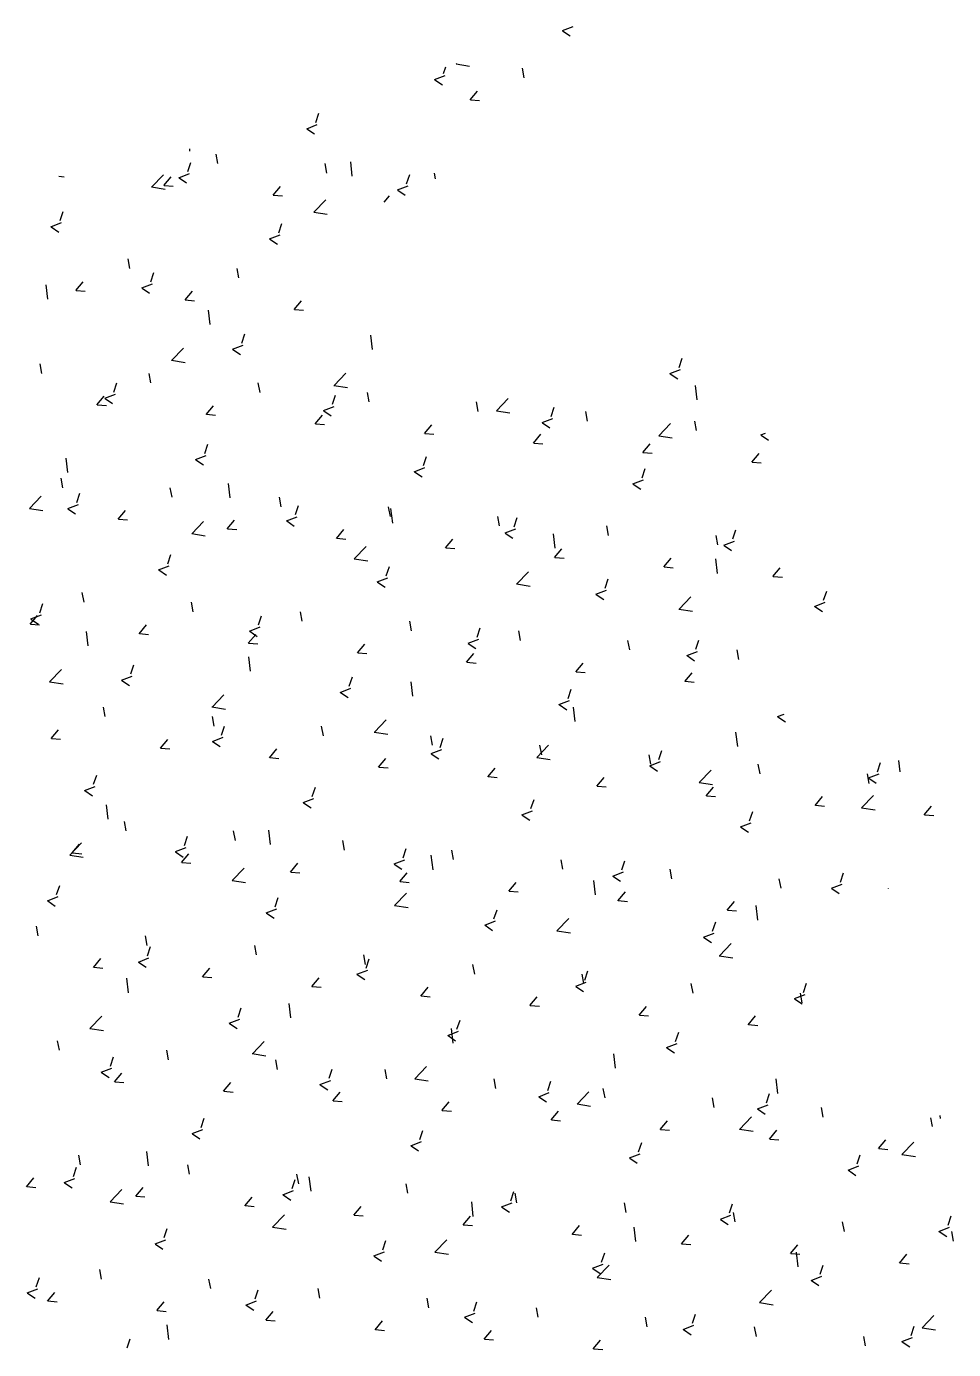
# Model space of a CAD drawing. Header units: millimetres. Extents: x 87938 to 265635, y 330093 to 434310.
# Drawn here: x 147025 to 148100, y 387648 to 389182 of the extents above; entities that cross this region are included whole.
import ezdxf

# ---------------------------------------------------------------- set-up
doc = ezdxf.new("R2010")
doc.units = ezdxf.units.MM

# ---------------------------------------------------------------- blocks, each defined once
blk = doc.blocks.new('A$C344D2886')
at = {"linetype": 'Continuous'}
for p, q in [((4618.9, 7654.1), (4631.3, 7658.9)), ((4619.2, 7653.9), (4628, 7648)), ((4495.7, 7615.2), (4496.4, 7615.9)), ((4495.7, 7615.4), (4511.4, 7612.9)), ((4470.7, 7597.2), (4483.1, 7602)), ((4471, 7597), (4479.8, 7591.1)), ((4481.2, 7604.4), (4483.8, 7611.9)), ((4574.6, 7599.3), (4572.6, 7610.3)), ((4512.1, 7573.8), (4520.6, 7583.9)), ((4512.4, 7573.9), (4523, 7573)), ((4333, 7547.5), (4336.6, 7558.1)), ((4322.5, 7540.3), (4334.8, 7545.1)), ((4322.8, 7540.1), (4331.5, 7534.2)), ((4187.1, 7514.3), (4186.8, 7517)), ((4219.5, 7499.8), (4217.4, 7510.8)), ((4184.8, 7490.6), (4188.3, 7501.2)), ((4346, 7488.7), (4344, 7499.8)), ((4375.4, 7485.1), (4373.5, 7501.8)), ((4035.2, 7485.1), (4041.3, 7484.5)), ((4142.5, 7472.6), (4156.3, 7486.9)), ((4156.9, 7474.3), (4165.4, 7484.4)), ((4157.3, 7474.4), (4167.8, 7473.5)), ((4174.2, 7483.4), (4186.6, 7488.2)), ((4174.5, 7483.2), (4183.3, 7477.3)), ((4427.8, 7469.3), (4440.1, 7474)), ((4438.3, 7476.4), (4441.9, 7487.1)), ((4471.7, 7482.2), (4470.5, 7488.7)), ((4142.5, 7472.7), (4158.2, 7470.3)), ((4283.5, 7463.2), (4292, 7473.4)), ((4283.8, 7463.3), (4294.4, 7462.4)), ((4412.4, 7455), (4418.5, 7462.3)), ((4428.1, 7469.1), (4436.8, 7463.2)), ((4036.5, 7433.7), (4040.1, 7444.3)), ((4330.8, 7443.4), (4344.5, 7457.7)), ((4330.8, 7443.5), (4346.4, 7441.1)), ((4026, 7426.5), (4038.3, 7431.3)), ((4290.1, 7419.5), (4293.6, 7430.2)), ((4026.3, 7426.3), (4035, 7420.4)), ((4279.5, 7412.4), (4291.9, 7417.1)), ((4279.8, 7412.2), (4288.6, 7406.3)), ((4117.4, 7378.1), (4115.4, 7389.2)), ((4141.8, 7362.6), (4145.4, 7373.3)), ((4243.9, 7367.1), (4241.9, 7378.1)), ((4022.2, 7342.4), (4020.3, 7359.2)), ((4054.9, 7352.7), (4063.4, 7362.8)), ((4055.2, 7352.7), (4065.7, 7351.8)), ((4131.3, 7355.5), (4143.6, 7360.2)), ((4131.6, 7355.3), (4140.4, 7349.4)), ((4181.4, 7341.6), (4189.9, 7351.7)), ((4181.7, 7341.7), (4192.3, 7340.7)), ((4308, 7330.5), (4316.5, 7340.6)), ((4210.5, 7313.2), (4208.6, 7329.9)), ((4308.3, 7330.6), (4318.8, 7329.7)), ((4247.1, 7291.6), (4250.7, 7302.3)), ((4398.8, 7284), (4396.8, 7300.7)), ((4165.9, 7271.5), (4179.6, 7285.8)), ((4236.6, 7284.5), (4249, 7289.2)), ((4236.9, 7284.2), (4245.7, 7278.3)), ((4015.3, 7256.5), (4013.3, 7267.6)), ((4165.9, 7271.6), (4181.5, 7269.2)), ((4743.7, 7256.2), (4756.1, 7260.9)), ((4754.2, 7263.3), (4757.8, 7274)), ((4098.9, 7234.7), (4102.5, 7245.4)), ((4141.9, 7245.4), (4139.8, 7256.5)), ((4268.4, 7234.4), (4266.4, 7245.4)), ((4354.2, 7242.3), (4367.9, 7256.6)), ((4744, 7256), (4752.8, 7250.1)), ((4079.3, 7219.9), (4087.8, 7230.1)), ((4088.4, 7227.6), (4100.7, 7232.3)), ((4352.5, 7220.6), (4356, 7231.2)), ((4354.1, 7242.4), (4369.8, 7240)), ((4395, 7223.3), (4392.9, 7234.4)), ((4775.4, 7225.6), (4773.4, 7242.3)), ((4079.7, 7220), (4090.2, 7219.1)), ((4088.7, 7227.3), (4097.4, 7221.4)), ((4205.9, 7208.9), (4214.4, 7219)), ((4341.9, 7213.4), (4354.3, 7218.2)), ((4342.2, 7213.2), (4351, 7207.3)), ((4521.5, 7212.2), (4519.5, 7223.3)), ((4542.4, 7213.2), (4558.1, 7210.8)), ((4542.5, 7213.1), (4556.2, 7227.4)), ((4606, 7206.4), (4609.6, 7217.1)), ((4206.2, 7209), (4216.8, 7208)), ((4332.4, 7197.8), (4340.9, 7207.9)), ((4332.8, 7197.9), (4343.3, 7197)), ((4595.5, 7199.3), (4607.8, 7204)), ((4595.8, 7199.1), (4604.5, 7193.2)), ((4648.1, 7201.2), (4646, 7212.2)), ((4730.8, 7183.9), (4744.5, 7198.2)), ((4774.6, 7190.1), (4772.6, 7201.1)), ((4459, 7186.7), (4467.5, 7196.9)), ((4459.3, 7186.8), (4469.9, 7185.9)), ((4585.5, 7175.7), (4594, 7185.8)), ((4730.7, 7184), (4746.4, 7181.6)), ((4849, 7185.2), (4854.5, 7187.3)), ((4849.3, 7184.9), (4858.1, 7179)), ((4204.2, 7163.7), (4207.8, 7174.3)), ((4585.9, 7175.7), (4596.4, 7174.8)), ((4712.1, 7164.6), (4720.6, 7174.7)), ((4045.6, 7141.3), (4043.6, 7158.1)), ((4193.7, 7156.5), (4206, 7161.3)), ((4194, 7156.3), (4202.7, 7150.4)), ((4457.8, 7149.5), (4461.3, 7160.2)), ((4712.4, 7164.7), (4723, 7163.8)), ((4838.6, 7153.5), (4847.1, 7163.6)), ((4839, 7153.6), (4849.5, 7152.7)), ((4447.2, 7142.4), (4459.6, 7147.1)), ((4447.5, 7142.2), (4456.3, 7136.3)), ((4711.3, 7135.4), (4714.9, 7146.1)), ((4039.8, 7123.8), (4037.8, 7134.9)), ((4166.4, 7112.7), (4164.3, 7123.8)), ((4233.9, 7112.1), (4231.9, 7128.9)), ((4700.8, 7128.3), (4713.1, 7133)), ((4701.1, 7128), (4709.9, 7122.1)), ((4001, 7099.6), (4014.7, 7114)), ((4056, 7106.8), (4059.5, 7117.4)), ((4292.9, 7101.7), (4290.9, 7112.7)), ((4001, 7099.8), (4016.6, 7097.3)), ((4045.4, 7099.6), (4057.8, 7104.4)), ((4045.7, 7099.4), (4054.5, 7093.5)), ((4103.8, 7087.2), (4112.3, 7097.4)), ((4299, 7085.5), (4311.3, 7090.2)), ((4309.5, 7092.6), (4313.1, 7103.3)), ((4419.5, 7090.6), (4417.4, 7101.6)), ((4422.2, 7082.9), (4420.2, 7099.7)), ((4546, 7079.5), (4544, 7090.6)), ((4104.2, 7087.3), (4114.7, 7086.4)), ((4189.3, 7070.4), (4203, 7084.8)), ((4230.4, 7076.2), (4238.9, 7086.3)), ((4230.7, 7076.3), (4241.3, 7075.3)), ((4299.3, 7085.3), (4308.1, 7079.4)), ((4356.9, 7065.1), (4365.4, 7075.2)), ((4552.5, 7071.4), (4564.9, 7076.1)), ((4563.1, 7078.5), (4566.7, 7089.2)), ((4672.5, 7068.4), (4670.5, 7079.5)), ((4816.6, 7064.4), (4820.2, 7075)), ((4189.2, 7070.6), (4204.9, 7068.1)), ((4357.3, 7065.2), (4367.8, 7064.3)), ((4483.5, 7054), (4492, 7064.2)), ((4552.8, 7071.1), (4561.6, 7065.2)), ((4610.5, 7053.7), (4608.5, 7070.5)), ((4799.1, 7057.4), (4797.1, 7068.4)), ((4806.1, 7057.2), (4818.4, 7062)), ((4161.3, 7035.7), (4164.9, 7046.4)), ((4377.6, 7041.2), (4391.3, 7055.6)), ((4483.8, 7054.1), (4494.3, 7053.2)), ((4610, 7042.9), (4618.5, 7053.1)), ((4806.4, 7057), (4815.2, 7051.1)), ((4150.7, 7028.6), (4163.1, 7033.3)), ((4377.5, 7041.4), (4393.2, 7038.9)), ((4414.8, 7021.6), (4418.4, 7032.3)), ((4610.3, 7043), (4620.9, 7042.1)), ((4736.6, 7031.9), (4745.1, 7042)), ((4736.9, 7032), (4747.4, 7031)), ((4798.8, 7024.5), (4796.8, 7041.3)), ((4863.1, 7020.8), (4871.6, 7030.9)), ((4151, 7028.4), (4159.8, 7022.4)), ((4404.3, 7014.5), (4416.7, 7019.2)), ((4404.6, 7014.2), (4413.4, 7008.3)), ((4565.9, 7012), (4579.6, 7026.4)), ((4668.4, 7007.5), (4672, 7018.1)), ((4863.4, 7020.9), (4874, 7020)), ((4064.3, 6991.1), (4062.3, 7002.2)), ((4565.8, 7012.2), (4581.5, 7009.7)), ((4657.9, 7000.3), (4670.2, 7005.1)), ((4658.1, 7000.1), (4666.9, 6994.2)), ((4921.9, 6993.3), (4925.5, 7004)), ((4013, 6978.8), (4016.6, 6989.5)), ((4190.8, 6980), (4188.8, 6991.1)), ((4754.1, 6983), (4769.8, 6980.5)), ((4754.2, 6982.8), (4767.9, 6997.2)), ((4911.4, 6986.2), (4923.8, 6990.9)), ((4911.7, 6986), (4920.5, 6980.1)), ((4001.8, 6965.6), (4010.3, 6975.7)), ((4002.5, 6971.7), (4014.9, 6976.4)), ((4002.8, 6971.5), (4011.6, 6965.5)), ((4266.6, 6964.7), (4270.2, 6975.3)), ((4317.4, 6968.9), (4315.3, 6980)), ((4443.9, 6957.9), (4441.9, 6968.9)), ((4002.1, 6965.7), (4012.6, 6964.8)), ((4069, 6940.3), (4067, 6957)), ((4128.3, 6954.5), (4136.8, 6964.7)), ((4128.6, 6954.6), (4139.2, 6953.7)), ((4254.8, 6943.5), (4263.4, 6953.6)), ((4256.1, 6957.6), (4268.4, 6962.3)), ((4256.4, 6957.3), (4265.1, 6951.4)), ((4520.1, 6950.6), (4523.7, 6961.2)), ((4570.5, 6946.8), (4568.4, 6957.9)), ((4255.2, 6943.5), (4265.7, 6942.6)), ((4381.4, 6932.4), (4389.9, 6942.5)), ((4509.6, 6943.4), (4522, 6948.2)), ((4509.9, 6943.2), (4518.7, 6937.3)), ((4697, 6935.7), (4695, 6946.8)), ((4773.7, 6936.4), (4777.3, 6947.1)), ((4257.3, 6911.1), (4255.3, 6927.8)), ((4381.7, 6932.5), (4392.3, 6931.5)), ((4507.9, 6921.3), (4516.4, 6931.4)), ((4508.3, 6921.4), (4518.8, 6920.5)), ((4763.2, 6929.3), (4775.5, 6934)), ((4763.5, 6929.1), (4772.2, 6923.2)), ((4823.6, 6924.7), (4821.5, 6935.7)), ((4024.4, 6898.6), (4038.1, 6912.9)), ((4118.4, 6907.8), (4121.9, 6918.4)), ((4634.5, 6910.2), (4643, 6920.4)), ((4634.8, 6910.3), (4645.4, 6909.4)), ((4761, 6899.2), (4769.5, 6909.3)), ((4024.3, 6898.7), (4040, 6896.3)), ((4107.8, 6900.6), (4120.2, 6905.4)), ((4108.1, 6900.4), (4116.9, 6894.5)), ((4361.4, 6886.5), (4373.7, 6891.3)), ((4371.9, 6893.7), (4375.5, 6904.3)), ((4445.6, 6881.9), (4443.6, 6898.6)), ((4761.4, 6899.3), (4771.9, 6898.3)), ((4212.7, 6869.4), (4226.4, 6883.7)), ((4361.7, 6886.3), (4370.4, 6880.4)), ((4614.9, 6872.4), (4627.3, 6877.1)), ((4625.5, 6879.5), (4629, 6890.2)), ((4088.8, 6858.4), (4086.7, 6869.4)), ((4212.6, 6869.5), (4228.3, 6867.1)), ((4615.2, 6872.2), (4624, 6866.2)), ((4633.9, 6852.7), (4631.9, 6869.4)), ((4868.5, 6858.3), (4876.3, 6861.3)), ((4215.3, 6847.3), (4213.3, 6858.4)), ((4223.7, 6836.7), (4227.2, 6847.4)), ((4341.9, 6836.2), (4339.8, 6847.3)), ((4401, 6840.2), (4414.7, 6854.5)), ((4868.8, 6858), (4877.5, 6852.1)), ((4026.2, 6832.9), (4034.7, 6843)), ((4026.6, 6833), (4037.1, 6832.1)), ((4152.8, 6821.8), (4161.3, 6831.9)), ((4213.1, 6829.6), (4225.5, 6834.4)), ((4213.4, 6829.4), (4222.2, 6823.5)), ((4400.9, 6840.3), (4416.6, 6837.9)), ((4468.4, 6825.2), (4466.4, 6836.2)), ((4477.2, 6822.6), (4480.8, 6833.3)), ((4822.2, 6823.5), (4820.2, 6840.2)), ((4153.1, 6821.9), (4163.7, 6821)), ((4279.3, 6810.7), (4287.8, 6820.9)), ((4466.7, 6815.5), (4479, 6820.2)), ((4467, 6815.3), (4475.8, 6809.3)), ((4589.3, 6811), (4603, 6825.3)), ((4595, 6814.1), (4592.9, 6825.2)), ((4721.5, 6803), (4719.5, 6814.1)), ((4730.8, 6808.5), (4734.4, 6819.1)), ((4279.7, 6810.8), (4290.2, 6809.9)), ((4405.9, 6799.7), (4414.4, 6809.8)), ((4406.2, 6799.8), (4416.8, 6798.8)), ((4532.4, 6788.6), (4540.9, 6798.7)), ((4589.2, 6811.1), (4604.9, 6808.7)), ((4720.2, 6801.4), (4732.6, 6806.1)), ((4720.5, 6801.1), (4729.3, 6795.2)), ((4848.1, 6792), (4846, 6803)), ((4984.3, 6794.4), (4987.9, 6805)), ((5010.5, 6794.2), (5008.9, 6807.4)), ((4075.4, 6779.8), (4079, 6790.5)), ((4532.8, 6788.7), (4543.3, 6787.8)), ((4659, 6777.5), (4667.5, 6787.7)), ((4777.6, 6781.8), (4791.3, 6796.1)), ((4974.6, 6780.9), (4972.6, 6791.9)), ((4973.8, 6787.2), (4986.1, 6792)), ((4974.1, 6787), (4982.9, 6781.1)), ((4064.9, 6772.7), (4077.2, 6777.4)), ((4065.2, 6772.5), (4074, 6766.6)), ((4329, 6765.7), (4332.6, 6776.4)), ((4659.3, 6777.6), (4669.9, 6776.7)), ((4777.5, 6781.9), (4793.2, 6779.5)), ((4785.5, 6766.5), (4794, 6776.6)), ((4092.4, 6739.2), (4090.4, 6756)), ((4318.4, 6758.6), (4330.8, 6763.3)), ((4318.7, 6758.4), (4327.5, 6752.4)), ((4582.5, 6751.6), (4586.1, 6762.2)), ((4785.9, 6766.5), (4796.4, 6765.6)), ((4912.1, 6755.4), (4920.6, 6765.5)), ((4912.4, 6755.5), (4922.9, 6754.6)), ((4965.8, 6752.7), (4981.5, 6750.2)), ((4965.9, 6752.6), (4979.6, 6766.9)), ((5038.6, 6744.3), (5047.1, 6754.4)), ((4572, 6744.4), (4584.3, 6749.2)), ((4572.3, 6744.2), (4581.1, 6738.3)), ((4836.1, 6737.5), (4839.7, 6748.1)), ((5038.9, 6744.4), (5049.5, 6743.5)), ((4113.3, 6725.7), (4111.2, 6736.7)), ((4239.8, 6714.6), (4237.8, 6725.7)), ((4280.7, 6710), (4278.7, 6726.7)), ((4825.5, 6730.3), (4837.9, 6735.1)), ((4825.8, 6730.1), (4834.6, 6724.2)), ((4047.8, 6697.5), (4061.5, 6711.8)), ((4050.7, 6700.2), (4059.2, 6710.3)), ((4180.7, 6708.8), (4184.3, 6719.5)), ((4366.3, 6703.5), (4364.3, 6714.6)), ((4047.7, 6697.6), (4063.4, 6695.2)), ((4051.1, 6700.3), (4061.6, 6699.3)), ((4170.2, 6701.7), (4182.6, 6706.4)), ((4170.5, 6701.5), (4179.3, 6695.5)), ((4177.3, 6689.1), (4185.8, 6699.2)), ((4423.8, 6687.5), (4436.1, 6692.3)), ((4434.3, 6694.7), (4437.9, 6705.3)), ((4469, 6680.8), (4467, 6697.5)), ((4492.9, 6692.5), (4490.9, 6703.5)), ((4619.4, 6681.4), (4617.4, 6692.4)), ((4687.8, 6680.5), (4691.4, 6691.2)), ((4177.6, 6689.2), (4188.1, 6688.3)), ((4236.1, 6668.3), (4249.8, 6682.6)), ((4303.8, 6678), (4312.3, 6688.2)), ((4304.1, 6678.1), (4314.7, 6677.2)), ((4424, 6687.3), (4432.8, 6681.4)), ((4430.4, 6667), (4438.9, 6677.1)), ((4677.3, 6673.4), (4689.7, 6678.2)), ((4746, 6670.3), (4743.9, 6681.4)), ((4941.4, 6666.4), (4945, 6677.1)), ((4032.5, 6651.9), (4036.1, 6662.6)), ((4236, 6668.4), (4251.7, 6666)), ((4430.7, 6667.1), (4441.2, 6666.1)), ((4556.9, 6655.9), (4565.4, 6666)), ((4657.3, 6651.6), (4655.3, 6668.3)), ((4677.6, 6673.2), (4686.4, 6667.3)), ((4872.5, 6659.2), (4870.5, 6670.3)), ((4930.9, 6659.3), (4943.2, 6664)), ((4022, 6644.8), (4034.3, 6649.5)), ((4286.1, 6637.8), (4289.6, 6648.4)), ((4424.4, 6639.1), (4438.1, 6653.4)), ((4557.2, 6656), (4567.8, 6655.1)), ((4683.4, 6644.8), (4692, 6655)), ((4931.2, 6659.1), (4939.9, 6653.1)), ((4997.1, 6658.9), (4997, 6659.2)), ((4022.3, 6644.6), (4031, 6638.6)), ((4275.5, 6630.6), (4287.9, 6635.4)), ((4275.8, 6630.4), (4284.6, 6624.5)), ((4424.3, 6639.2), (4440, 6636.8)), ((4539.6, 6623.6), (4543.2, 6634.3)), ((4683.8, 6644.9), (4694.3, 6644)), ((4810, 6633.7), (4818.5, 6643.9)), ((4810.3, 6633.8), (4820.9, 6632.9)), ((4845.6, 6622.4), (4843.6, 6639.1)), ((4011.2, 6604), (4009.1, 6615.1)), ((4529.1, 6616.5), (4541.4, 6621.3)), ((4529.4, 6616.3), (4538.1, 6610.4)), ((4612.7, 6609.9), (4626.4, 6624.2)), ((4793.2, 6609.5), (4796.7, 6620.2)), ((4137.7, 6593), (4135.7, 6604)), ((4612.6, 6610), (4628.3, 6607.6)), ((4782.6, 6602.4), (4795, 6607.1)), ((4782.9, 6602.2), (4791.7, 6596.2)), ((4137.8, 6580.9), (4141.4, 6591.5)), ((4264.3, 6581.9), (4262.2, 6593)), ((4801, 6580.7), (4814.7, 6595)), ((4075.2, 6567.5), (4083.7, 6577.6)), ((4127.3, 6573.7), (4139.6, 6578.5)), ((4127.6, 6573.5), (4136.3, 6567.6)), ((4390.8, 6570.8), (4388.8, 6581.9)), ((4391.4, 6566.7), (4394.9, 6577.4)), ((4517.4, 6559.7), (4515.3, 6570.8)), ((4800.9, 6580.8), (4816.6, 6578.4)), ((4075.5, 6567.6), (4086.1, 6566.6)), ((4115.8, 6538.1), (4113.8, 6554.9)), ((4201.7, 6556.4), (4210.2, 6566.5)), ((4202.1, 6556.5), (4212.6, 6555.6)), ((4328.3, 6545.3), (4336.8, 6555.5)), ((4380.8, 6559.6), (4393.2, 6564.3)), ((4381.1, 6559.4), (4389.9, 6553.5)), ((4643.9, 6548.7), (4641.9, 6559.7)), ((4644.9, 6552.6), (4648.5, 6563.3)), ((4328.6, 6545.4), (4339.2, 6544.5)), ((4454.8, 6534.2), (4463.3, 6544.4)), ((4634.4, 6545.5), (4646.7, 6550.2)), ((4634.7, 6545.3), (4643.5, 6539.3)), ((4770.5, 6537.6), (4768.4, 6548.7)), ((4898.5, 6538.5), (4902, 6549.1)), ((4304.1, 6508.9), (4302.1, 6525.7)), ((4455.2, 6534.3), (4465.7, 6533.4)), ((4581.4, 6523.2), (4589.9, 6533.3)), ((4581.7, 6523.3), (4592.3, 6522.3)), ((4887.9, 6531.3), (4900.3, 6536.1)), ((4888.2, 6531.1), (4897, 6525.2)), ((4897, 6526.5), (4895, 6537.6)), ((4071.2, 6496.4), (4084.9, 6510.8)), ((4232.6, 6502.7), (4244.9, 6507.4)), ((4243.1, 6509.8), (4246.7, 6520.5)), ((4707.9, 6512.1), (4716.4, 6522.2)), ((4708.3, 6512.2), (4718.8, 6511.3)), ((4834.5, 6501), (4843, 6511.2)), ((4071.1, 6496.6), (4086.8, 6494.1)), ((4232.9, 6502.5), (4241.7, 6496.6)), ((4486.1, 6488.6), (4498.5, 6493.3)), ((4492.4, 6479.7), (4490.4, 6496.5)), ((4496.7, 6495.7), (4500.3, 6506.4)), ((4750.2, 6481.6), (4753.8, 6492.2)), ((4834.8, 6501.1), (4845.4, 6500.2)), ((4035.7, 6471.3), (4033.6, 6482.4)), ((4259.5, 6467.2), (4273.2, 6481.6)), ((4486.4, 6488.4), (4495.2, 6482.4)), ((4739.7, 6474.4), (4752, 6479.2)), ((4094.9, 6452.9), (4098.5, 6463.6)), ((4162.2, 6460.3), (4160.2, 6471.3)), ((4259.4, 6467.4), (4275.1, 6464.9)), ((4680.7, 6450.5), (4678.7, 6467.3)), ((4740, 6474.2), (4748.8, 6468.3)), ((4084.3, 6445.8), (4096.7, 6450.5)), ((4288.8, 6449.2), (4286.7, 6460.2)), ((4348.4, 6438.8), (4352, 6449.5)), ((4415.3, 6438.1), (4413.3, 6449.2)), ((4447.8, 6438), (4461.5, 6452.4)), ((4084.6, 6445.6), (4093.4, 6439.7)), ((4099.7, 6434.8), (4108.2, 6444.9)), ((4100, 6434.8), (4110.6, 6433.9)), ((4226.2, 6423.7), (4234.7, 6433.8)), ((4337.9, 6431.7), (4350.3, 6436.4)), ((4338.2, 6431.4), (4347, 6425.5)), ((4447.7, 6438.2), (4463.4, 6435.7)), ((4541.9, 6427), (4539.8, 6438.1)), ((4602, 6424.7), (4605.6, 6435.3)), ((4868.9, 6421.3), (4867, 6438.1)), ((4226.6, 6423.8), (4237.1, 6422.9)), ((4352.8, 6412.6), (4361.3, 6422.7)), ((4591.5, 6417.5), (4603.8, 6422.3)), ((4591.7, 6417.3), (4600.5, 6411.4)), ((4636.1, 6408.8), (4649.8, 6423.2)), ((4668.4, 6416), (4666.4, 6427)), ((4794.9, 6404.9), (4792.9, 6416)), ((4855.5, 6410.5), (4859.1, 6421.2)), ((4353.1, 6412.7), (4363.7, 6411.8)), ((4479.3, 6401.5), (4487.8, 6411.7)), ((4479.7, 6401.6), (4490.2, 6400.7)), ((4605.9, 6390.5), (4614.4, 6400.6)), ((4636, 6409), (4651.7, 6406.5)), ((4845, 6403.4), (4857.4, 6408.1)), ((4845.3, 6403.2), (4854.1, 6397.3)), ((4921.5, 6393.8), (4919.5, 6404.9)), ((4200.2, 6381.9), (4203.8, 6392.6)), ((4606.2, 6390.6), (4616.7, 6389.6)), ((4732.4, 6379.4), (4740.9, 6389.5)), ((4824.3, 6379.6), (4838.1, 6394)), ((5048, 6382.8), (5046.2, 6392.9)), ((5057.2, 6392.1), (5056.8, 6395.5)), ((4189.7, 6374.8), (4202, 6379.5)), ((4190, 6374.5), (4198.7, 6368.6)), ((4453.7, 6367.8), (4457.3, 6378.4)), ((4732.7, 6379.5), (4743.3, 6378.6)), ((4824.3, 6379.8), (4840, 6377.3)), ((4859, 6368.3), (4867.5, 6378.5)), ((4139.2, 6337.1), (4137.2, 6353.8)), ((4443.2, 6360.6), (4455.6, 6365.4)), ((4443.5, 6360.4), (4452.3, 6354.5)), ((4707.3, 6353.6), (4710.9, 6364.3)), ((4859.3, 6368.4), (4869.8, 6367.5)), ((4985.5, 6357.3), (4994, 6367.4)), ((4985.8, 6357.3), (4996.4, 6356.4)), ((5012.6, 6350.4), (5026.4, 6364.8)), ((4060.1, 6338.6), (4058.1, 6349.7)), ((4186.7, 6327.5), (4184.7, 6338.6)), ((4696.8, 6346.5), (4709.1, 6351.2)), ((4697.1, 6346.3), (4705.8, 6340.4)), ((4960.9, 6339.5), (4964.4, 6350.2)), ((5012.6, 6350.5), (5028.3, 6348.1)), ((3997.6, 6313.1), (4006.1, 6323.3)), ((4052, 6325), (4055.5, 6335.7)), ((4313.2, 6316.5), (4311.2, 6327.5)), ((4327.5, 6307.9), (4325.5, 6324.6)), ((4950.3, 6332.4), (4962.7, 6337.1)), ((4950.6, 6332.2), (4959.4, 6326.2)), ((3997.9, 6313.2), (4008.5, 6312.3)), ((4041.4, 6317.9), (4053.8, 6322.6)), ((4041.7, 6317.6), (4050.5, 6311.7)), ((4094.6, 6295.4), (4108.3, 6309.7)), ((4124.2, 6302), (4132.7, 6312.2)), ((4295, 6303.7), (4307.3, 6308.5)), ((4305.5, 6310.9), (4309.1, 6321.5)), ((4439.8, 6305.4), (4437.7, 6316.5)), ((4094.5, 6295.5), (4110.2, 6293.1)), ((4124.5, 6302.1), (4135, 6301.2)), ((4250.7, 6291), (4259.2, 6301.1)), ((4295.3, 6303.5), (4304, 6297.6)), ((4515.7, 6278.7), (4513.8, 6295.4)), ((4548.5, 6289.6), (4560.9, 6294.3)), ((4559.1, 6296.7), (4562.6, 6307.4)), ((4566.3, 6294.3), (4564.3, 6305.4)), ((4692.9, 6283.3), (4690.8, 6294.3)), ((4812.6, 6282.6), (4816.2, 6293.3)), ((4251, 6291.1), (4261.6, 6290.1)), ((4282.9, 6266.2), (4296.6, 6280.5)), ((4377.2, 6279.9), (4385.8, 6290)), ((4377.6, 6280), (4388.1, 6279.1)), ((4503.8, 6268.8), (4512.3, 6279)), ((4548.8, 6289.4), (4557.6, 6283.5)), ((4802.1, 6275.5), (4814.4, 6280.2)), ((4819.4, 6272.2), (4817.4, 6283.2)), ((5066.2, 6268.5), (5069.7, 6279.1)), ((4157.3, 6254), (4160.8, 6264.6)), ((4282.8, 6266.3), (4298.5, 6263.9)), ((4504.1, 6268.9), (4514.7, 6268)), ((4630.3, 6257.8), (4638.8, 6267.9)), ((4704, 6249.5), (4702.1, 6266.2)), ((4802.4, 6275.2), (4811.1, 6269.3)), ((4946, 6261.1), (4943.9, 6272.2)), ((5055.6, 6261.3), (5068, 6266.1)), ((4146.7, 6246.8), (4159.1, 6251.6)), ((4147, 6246.6), (4155.8, 6240.7)), ((4410.8, 6239.8), (4414.4, 6250.5)), ((4471.1, 6237), (4484.9, 6251.3)), ((4630.7, 6257.9), (4641.2, 6256.9)), ((4756.9, 6246.7), (4765.4, 6256.8)), ((4757.2, 6246.8), (4767.8, 6245.9)), ((5055.9, 6261.1), (5064.7, 6255.2)), ((5072.5, 6250), (5070.5, 6261.1)), ((4400.3, 6232.7), (4412.6, 6237.4)), ((4400.6, 6232.5), (4409.4, 6226.6)), ((4471.1, 6237.1), (4486.8, 6234.7)), ((4664.4, 6225.7), (4668, 6236.4)), ((4883.4, 6235.6), (4891.9, 6245.8)), ((4883.8, 6235.7), (4894.3, 6234.8)), ((4892.3, 6220.3), (4890.4, 6237)), ((5010, 6224.5), (5018.5, 6234.7)), ((4084.6, 6205.9), (4082.6, 6217)), ((4653.8, 6218.6), (4666.2, 6223.3)), ((4654.1, 6218.3), (4662.9, 6212.4)), ((4659.4, 6207.8), (4673.2, 6222.1)), ((4917.9, 6211.6), (4921.5, 6222.2)), ((5010.3, 6224.6), (5020.9, 6223.7)), ((4009, 6197.1), (4012.6, 6207.7)), ((4211.2, 6194.8), (4209.1, 6205.9)), ((4659.4, 6207.9), (4675.1, 6205.5)), ((4907.4, 6204.4), (4919.7, 6209.2)), ((4907.7, 6204.2), (4916.5, 6198.3)), ((3998.5, 6189.9), (4010.8, 6194.7)), ((3998.8, 6189.7), (4007.6, 6183.8)), ((4022.1, 6180.4), (4030.6, 6190.5)), ((4262.6, 6182.9), (4266.2, 6193.6)), ((4337.7, 6183.8), (4335.7, 6194.8)), ((4847.7, 6178.6), (4861.5, 6192.9)), ((4022.4, 6180.5), (4033, 6179.6)), ((4148.6, 6169.3), (4157.1, 6179.5)), ((4149, 6169.4), (4159.5, 6168.5)), ((4252, 6175.8), (4264.4, 6180.5)), ((4252.3, 6175.6), (4261.1, 6169.7)), ((4464.3, 6172.7), (4462.2, 6183.7)), ((4516.1, 6168.8), (4519.7, 6179.5)), ((4590.8, 6161.6), (4588.8, 6172.7)), ((4847.7, 6178.7), (4863.4, 6176.2)), ((4275.2, 6158.3), (4283.7, 6168.4)), ((4275.5, 6158.4), (4286.1, 6157.4)), ((4401.7, 6147.2), (4410.2, 6157.3)), ((4505.6, 6161.7), (4517.9, 6166.4)), ((4505.9, 6161.4), (4514.7, 6155.5)), ((4717.4, 6150.5), (4715.3, 6161.6)), ((4769.7, 6154.7), (4773.3, 6165.3)), ((5036, 6149.4), (5049.8, 6163.7)), ((4162.6, 6136), (4160.6, 6152.8)), ((4402.1, 6147.3), (4412.6, 6146.4)), ((4528.3, 6136.1), (4536.8, 6146.3)), ((4759.1, 6147.5), (4771.5, 6152.3)), ((4759.4, 6147.3), (4768.2, 6141.4)), ((4843.9, 6139.5), (4841.9, 6150.5)), ((4970.5, 6128.4), (4968.4, 6139.5)), ((5023.2, 6140.5), (5026.8, 6151.2)), ((5036, 6149.5), (5051.7, 6147)), ((4114.3, 6126), (4117.9, 6136.7)), ((4528.6, 6136.2), (4539.2, 6135.3)), ((4654.8, 6125), (4663.3, 6135.2)), ((4655.2, 6125.1), (4665.7, 6124.2)), ((5012.7, 6133.4), (5025.1, 6138.1)), ((5013, 6133.2), (5021.8, 6127.3))]:
    blk.add_line(p, q, dxfattribs=at)

msp = doc.modelspace()

# ---------------------------------------------------------------- block references
msp.add_blockref('A$C344D2886', (143027.3, 381523.4))

doc.saveas('drawing.dxf')
